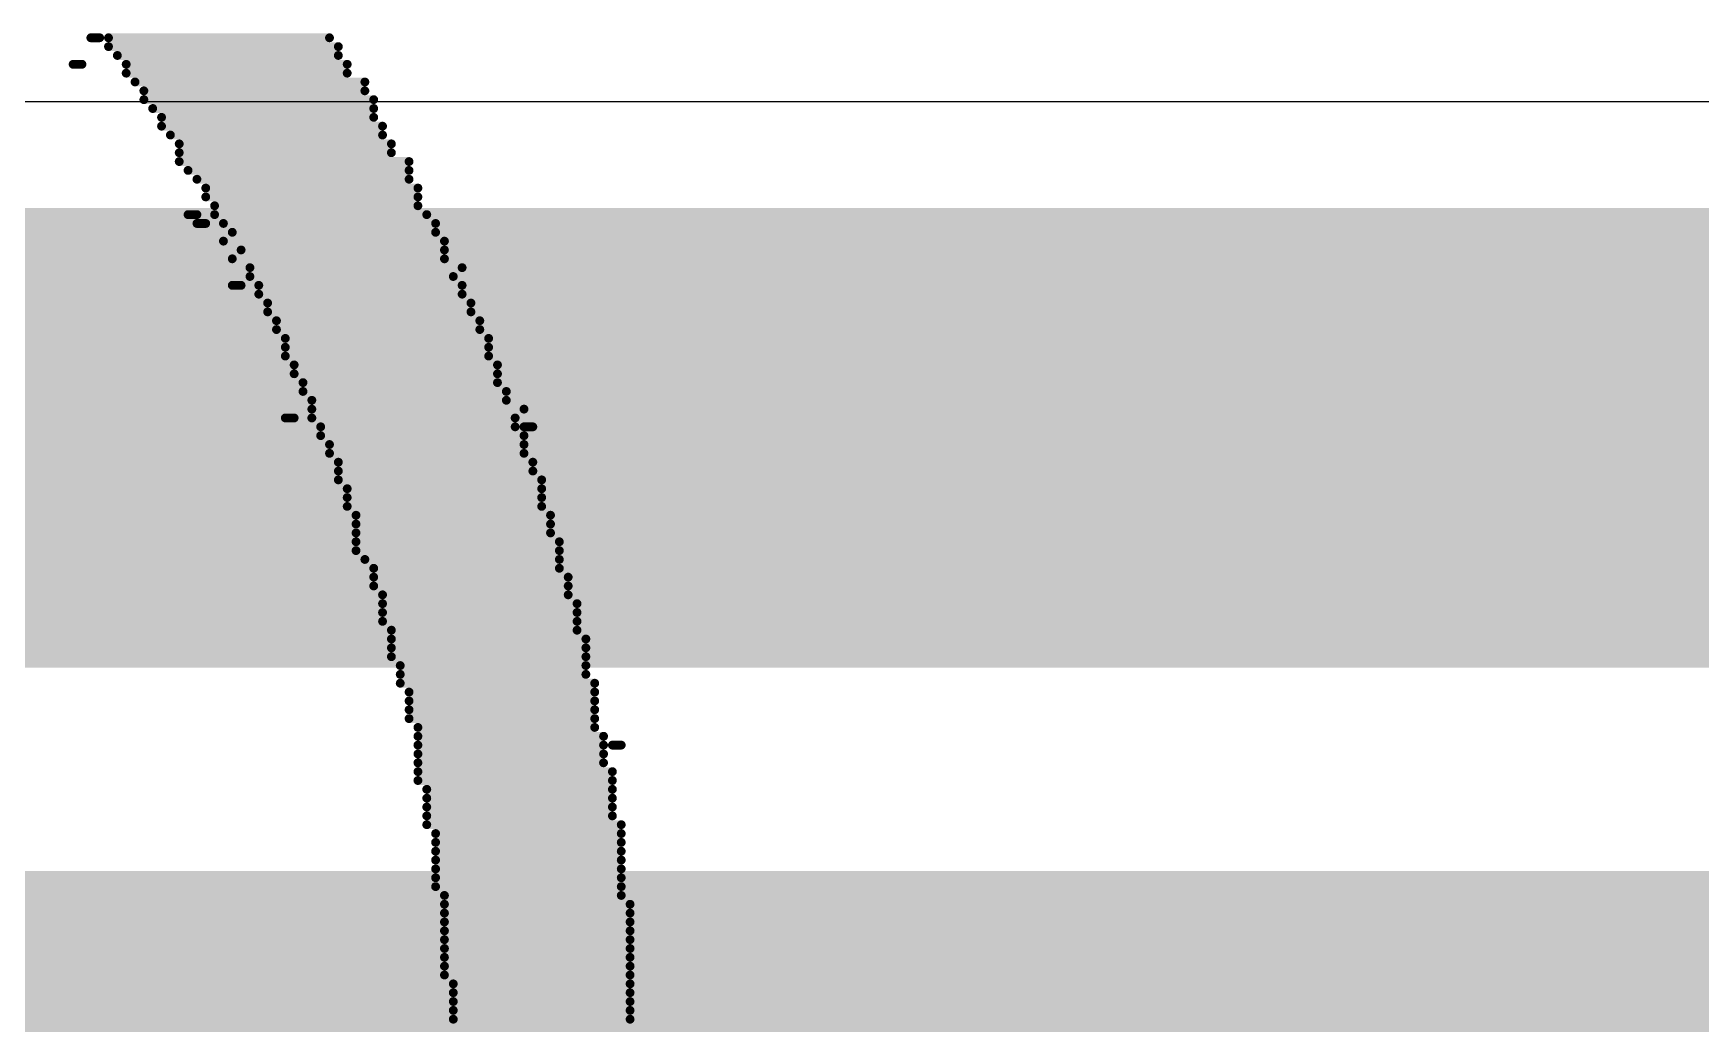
# Model space of a CAD drawing. Header units: inches. Extents: x 0 to 446, y -21 to 70.
# Drawn here: x 29.484 to 34.275, y 54.06 to 56.905 of the extents above; entities that cross this region are included whole.
import ezdxf

# ---------------------------------------------------------------- set-up
doc = ezdxf.new("R2010")
doc.units = ezdxf.units.IN
doc.layers.add('Bottom Overlay', color=54, linetype='Continuous')
doc.layers.add('Top Layer', color=1, linetype='Continuous')

msp = doc.modelspace()

# ---------------------------------------------------------------- hatches: boundary and pattern name
at = {"layer": 'Top Layer'}
for points in [[(15.3378, 55.0823), (81.581, 55.0823), (81.581, 56.4031), (15.3378, 56.4031)], [(29.1058, 54.4981), (29.1058, 53.3043), (69.5414, 53.3043), (69.5414, 54.4981)]]:
    msp.add_hatch(color=1, dxfattribs=at).paths.add_polyline_path(points)

# ---------------------------------------------------------------- linework, layer by layer
at = {"layer": 'Bottom Overlay'}
for points in [[(29.6494, 56.8921, 0.0254, 0.0254, 0), (29.6748, 56.8921, 0.0254, 0.0254, 0)], [(29.7002, 56.8921, 0.0254, 0.0254, 0), (30.3352, 56.8921, 0.0254, 0.0254, 0)], [(29.7002, 56.8667, 0.0254, 0.0254, 0), (30.3606, 56.8667, 0.0254, 0.0254, 0)], [(29.5986, 56.8159, 0.0254, 0.0254, 0), (29.624, 56.8159, 0.0254, 0.0254, 0)], [(29.7256, 56.8413, 0.0254, 0.0254, 0), (30.3606, 56.8413, 0.0254, 0.0254, 0)], [(29.751, 56.8159, 0.0254, 0.0254, 0), (30.386, 56.8159, 0.0254, 0.0254, 0)], [(29.751, 56.7905, 0.0254, 0.0254, 0), (30.386, 56.7905, 0.0254, 0.0254, 0)], [(29.7764, 56.7651, 0.0254, 0.0254, 0), (30.4368, 56.7651, 0.0254, 0.0254, 0)], [(29.8018, 56.7397, 0.0254, 0.0254, 0), (30.4368, 56.7397, 0.0254, 0.0254, 0)], [(29.8018, 56.7143, 0.0254, 0.0254, 0), (30.4622, 56.7143, 0.0254, 0.0254, 0)], [(29.8272, 56.6889, 0.0254, 0.0254, 0), (30.4622, 56.6889, 0.0254, 0.0254, 0)], [(29.8526, 56.6635, 0.0254, 0.0254, 0), (30.4622, 56.6635, 0.0254, 0.0254, 0)], [(29.8526, 56.6381, 0.0254, 0.0254, 0), (30.4876, 56.6381, 0.0254, 0.0254, 0)], [(29.878, 56.6127, 0.0254, 0.0254, 0), (30.4876, 56.6127, 0.0254, 0.0254, 0)], [(29.9034, 56.5873, 0.0254, 0.0254, 0), (30.513, 56.5873, 0.0254, 0.0254, 0)], [(29.9034, 56.5619, 0.0254, 0.0254, 0), (30.513, 56.5619, 0.0254, 0.0254, 0)], [(29.9034, 56.5365, 0.0254, 0.0254, 0), (30.5638, 56.5365, 0.0254, 0.0254, 0)], [(29.9288, 56.5111, 0.0254, 0.0254, 0), (30.5638, 56.5111, 0.0254, 0.0254, 0)], [(29.9542, 56.4857, 0.0254, 0.0254, 0), (30.5638, 56.4857, 0.0254, 0.0254, 0)], [(29.9796, 56.4603, 0.0254, 0.0254, 0), (30.5892, 56.4603, 0.0254, 0.0254, 0)], [(29.9796, 56.4349, 0.0254, 0.0254, 0), (30.5892, 56.4349, 0.0254, 0.0254, 0)], [(29.9288, 56.3841, 0.0254, 0.0254, 0), (29.9542, 56.3841, 0.0254, 0.0254, 0)], [(30.005, 56.4095, 0.0254, 0.0254, 0), (30.5892, 56.4095, 0.0254, 0.0254, 0)], [(30.005, 56.3841, 0.0254, 0.0254, 0), (30.6146, 56.3841, 0.0254, 0.0254, 0)], [(29.9542, 56.3587, 0.0254, 0.0254, 0), (29.9796, 56.3587, 0.0254, 0.0254, 0)], [(30.0304, 56.3587, 0.0254, 0.0254, 0), (30.64, 56.3587, 0.0254, 0.0254, 0)], [(30.0558, 56.3333, 0.0254, 0.0254, 0), (30.64, 56.3333, 0.0254, 0.0254, 0)], [(30.0304, 56.3079, 0.0254, 0.0254, 0), (30.6654, 56.3079, 0.0254, 0.0254, 0)], [(30.0812, 56.2825, 0.0254, 0.0254, 0), (30.6654, 56.2825, 0.0254, 0.0254, 0)], [(30.0558, 56.2571, 0.0254, 0.0254, 0), (30.6654, 56.2571, 0.0254, 0.0254, 0)], [(30.1066, 56.2317, 0.0254, 0.0254, 0), (30.7162, 56.2317, 0.0254, 0.0254, 0)], [(30.0558, 56.1809, 0.0254, 0.0254, 0), (30.0812, 56.1809, 0.0254, 0.0254, 0)], [(30.1066, 56.2063, 0.0254, 0.0254, 0), (30.6908, 56.2063, 0.0254, 0.0254, 0)], [(30.132, 56.1809, 0.0254, 0.0254, 0), (30.7162, 56.1809, 0.0254, 0.0254, 0)], [(30.132, 56.1555, 0.0254, 0.0254, 0), (30.7162, 56.1555, 0.0254, 0.0254, 0)], [(30.1574, 56.1301, 0.0254, 0.0254, 0), (30.7416, 56.1301, 0.0254, 0.0254, 0)], [(30.1574, 56.1047, 0.0254, 0.0254, 0), (30.7416, 56.1047, 0.0254, 0.0254, 0)], [(30.1828, 56.0793, 0.0254, 0.0254, 0), (30.767, 56.0793, 0.0254, 0.0254, 0)], [(30.1828, 56.0539, 0.0254, 0.0254, 0), (30.767, 56.0539, 0.0254, 0.0254, 0)], [(30.2082, 56.0285, 0.0254, 0.0254, 0), (30.7924, 56.0285, 0.0254, 0.0254, 0)], [(30.2082, 56.0031, 0.0254, 0.0254, 0), (30.7924, 56.0031, 0.0254, 0.0254, 0)], [(30.2082, 55.9777, 0.0254, 0.0254, 0), (30.7924, 55.9777, 0.0254, 0.0254, 0)], [(30.2336, 55.9523, 0.0254, 0.0254, 0), (30.8178, 55.9523, 0.0254, 0.0254, 0)], [(30.2336, 55.9269, 0.0254, 0.0254, 0), (30.8178, 55.9269, 0.0254, 0.0254, 0)], [(30.259, 55.9015, 0.0254, 0.0254, 0), (30.8178, 55.9015, 0.0254, 0.0254, 0)], [(30.259, 55.8761, 0.0254, 0.0254, 0), (30.8432, 55.8761, 0.0254, 0.0254, 0)], [(30.2844, 55.8507, 0.0254, 0.0254, 0), (30.8432, 55.8507, 0.0254, 0.0254, 0)], [(30.2082, 55.7999, 0.0254, 0.0254, 0), (30.2336, 55.7999, 0.0254, 0.0254, 0)], [(30.2844, 55.8253, 0.0254, 0.0254, 0), (30.894, 55.8253, 0.0254, 0.0254, 0)], [(30.2844, 55.7999, 0.0254, 0.0254, 0), (30.8686, 55.7999, 0.0254, 0.0254, 0)], [(30.3098, 55.7745, 0.0254, 0.0254, 0), (30.8686, 55.7745, 0.0254, 0.0254, 0)], [(30.3098, 55.7491, 0.0254, 0.0254, 0), (30.894, 55.7491, 0.0254, 0.0254, 0)], [(30.894, 55.7745, 0.0254, 0.0254, 0), (30.9194, 55.7745, 0.0254, 0.0254, 0)], [(30.3352, 55.7237, 0.0254, 0.0254, 0), (30.894, 55.7237, 0.0254, 0.0254, 0)], [(30.3352, 55.6983, 0.0254, 0.0254, 0), (30.894, 55.6983, 0.0254, 0.0254, 0)], [(30.3606, 55.6729, 0.0254, 0.0254, 0), (30.9194, 55.6729, 0.0254, 0.0254, 0)], [(30.3606, 55.6475, 0.0254, 0.0254, 0), (30.9194, 55.6475, 0.0254, 0.0254, 0)], [(30.3606, 55.6221, 0.0254, 0.0254, 0), (30.9448, 55.6221, 0.0254, 0.0254, 0)], [(30.386, 55.5967, 0.0254, 0.0254, 0), (30.9448, 55.5967, 0.0254, 0.0254, 0)], [(30.386, 55.5713, 0.0254, 0.0254, 0), (30.9448, 55.5713, 0.0254, 0.0254, 0)], [(30.386, 55.5459, 0.0254, 0.0254, 0), (30.9448, 55.5459, 0.0254, 0.0254, 0)], [(30.4114, 55.5205, 0.0254, 0.0254, 0), (30.9702, 55.5205, 0.0254, 0.0254, 0)], [(30.4114, 55.4951, 0.0254, 0.0254, 0), (30.9702, 55.4951, 0.0254, 0.0254, 0)], [(30.4114, 55.4697, 0.0254, 0.0254, 0), (30.9702, 55.4697, 0.0254, 0.0254, 0)], [(30.4114, 55.4443, 0.0254, 0.0254, 0), (30.9956, 55.4443, 0.0254, 0.0254, 0)], [(30.4114, 55.4189, 0.0254, 0.0254, 0), (30.9956, 55.4189, 0.0254, 0.0254, 0)], [(30.4368, 55.3935, 0.0254, 0.0254, 0), (30.9956, 55.3935, 0.0254, 0.0254, 0)], [(30.4622, 55.3681, 0.0254, 0.0254, 0), (30.9956, 55.3681, 0.0254, 0.0254, 0)], [(30.4622, 55.3427, 0.0254, 0.0254, 0), (31.021, 55.3427, 0.0254, 0.0254, 0)], [(30.4622, 55.3173, 0.0254, 0.0254, 0), (31.021, 55.3173, 0.0254, 0.0254, 0)], [(30.4876, 55.2919, 0.0254, 0.0254, 0), (31.021, 55.2919, 0.0254, 0.0254, 0)], [(30.4876, 55.2665, 0.0254, 0.0254, 0), (31.0464, 55.2665, 0.0254, 0.0254, 0)], [(30.4876, 55.2411, 0.0254, 0.0254, 0), (31.0464, 55.2411, 0.0254, 0.0254, 0)], [(30.4876, 55.2157, 0.0254, 0.0254, 0), (31.0464, 55.2157, 0.0254, 0.0254, 0)], [(30.513, 55.1903, 0.0254, 0.0254, 0), (31.0464, 55.1903, 0.0254, 0.0254, 0)], [(30.513, 55.1649, 0.0254, 0.0254, 0), (31.0718, 55.1649, 0.0254, 0.0254, 0)], [(30.513, 55.1395, 0.0254, 0.0254, 0), (31.0718, 55.1395, 0.0254, 0.0254, 0)], [(30.513, 55.1141, 0.0254, 0.0254, 0), (31.0718, 55.1141, 0.0254, 0.0254, 0)], [(30.5384, 55.0887, 0.0254, 0.0254, 0), (31.0718, 55.0887, 0.0254, 0.0254, 0)], [(30.5384, 55.0633, 0.0254, 0.0254, 0), (31.0718, 55.0633, 0.0254, 0.0254, 0)], [(30.5384, 55.0379, 0.0254, 0.0254, 0), (31.0972, 55.0379, 0.0254, 0.0254, 0)], [(30.5638, 55.0125, 0.0254, 0.0254, 0), (31.0972, 55.0125, 0.0254, 0.0254, 0)], [(30.5638, 54.9871, 0.0254, 0.0254, 0), (31.0972, 54.9871, 0.0254, 0.0254, 0)], [(30.5638, 54.9617, 0.0254, 0.0254, 0), (31.0972, 54.9617, 0.0254, 0.0254, 0)], [(30.5638, 54.9363, 0.0254, 0.0254, 0), (31.0972, 54.9363, 0.0254, 0.0254, 0)], [(30.5892, 54.9109, 0.0254, 0.0254, 0), (31.0972, 54.9109, 0.0254, 0.0254, 0)], [(30.5892, 54.8855, 0.0254, 0.0254, 0), (31.1226, 54.8855, 0.0254, 0.0254, 0)], [(30.5892, 54.8601, 0.0254, 0.0254, 0), (31.1226, 54.8601, 0.0254, 0.0254, 0)], [(31.148, 54.8601, 0.0254, 0.0254, 0), (31.1734, 54.8601, 0.0254, 0.0254, 0)], [(30.5892, 54.8347, 0.0254, 0.0254, 0), (31.1226, 54.8347, 0.0254, 0.0254, 0)], [(30.5892, 54.8093, 0.0254, 0.0254, 0), (31.1226, 54.8093, 0.0254, 0.0254, 0)], [(30.5892, 54.7839, 0.0254, 0.0254, 0), (31.148, 54.7839, 0.0254, 0.0254, 0)], [(30.5892, 54.7585, 0.0254, 0.0254, 0), (31.148, 54.7585, 0.0254, 0.0254, 0)], [(30.6146, 54.7331, 0.0254, 0.0254, 0), (31.148, 54.7331, 0.0254, 0.0254, 0)], [(30.6146, 54.7077, 0.0254, 0.0254, 0), (31.148, 54.7077, 0.0254, 0.0254, 0)], [(30.6146, 54.6823, 0.0254, 0.0254, 0), (31.148, 54.6823, 0.0254, 0.0254, 0)], [(30.6146, 54.6569, 0.0254, 0.0254, 0), (31.148, 54.6569, 0.0254, 0.0254, 0)], [(30.6146, 54.6315, 0.0254, 0.0254, 0), (31.1734, 54.6315, 0.0254, 0.0254, 0)], [(30.64, 54.6061, 0.0254, 0.0254, 0), (31.1734, 54.6061, 0.0254, 0.0254, 0)], [(30.64, 54.5807, 0.0254, 0.0254, 0), (31.1734, 54.5807, 0.0254, 0.0254, 0)], [(30.64, 54.5553, 0.0254, 0.0254, 0), (31.1734, 54.5553, 0.0254, 0.0254, 0)], [(30.64, 54.5299, 0.0254, 0.0254, 0), (31.1734, 54.5299, 0.0254, 0.0254, 0)], [(30.64, 54.5045, 0.0254, 0.0254, 0), (31.1734, 54.5045, 0.0254, 0.0254, 0)], [(30.64, 54.4791, 0.0254, 0.0254, 0), (31.1734, 54.4791, 0.0254, 0.0254, 0)], [(30.64, 54.4537, 0.0254, 0.0254, 0), (31.1734, 54.4537, 0.0254, 0.0254, 0)], [(30.6654, 54.4283, 0.0254, 0.0254, 0), (31.1734, 54.4283, 0.0254, 0.0254, 0)], [(30.6654, 54.4029, 0.0254, 0.0254, 0), (31.1988, 54.4029, 0.0254, 0.0254, 0)], [(30.6654, 54.3775, 0.0254, 0.0254, 0), (31.1988, 54.3775, 0.0254, 0.0254, 0)], [(30.6654, 54.3521, 0.0254, 0.0254, 0), (31.1988, 54.3521, 0.0254, 0.0254, 0)], [(30.6654, 54.3267, 0.0254, 0.0254, 0), (31.1988, 54.3267, 0.0254, 0.0254, 0)], [(30.6654, 54.3013, 0.0254, 0.0254, 0), (31.1988, 54.3013, 0.0254, 0.0254, 0)], [(30.6654, 54.2759, 0.0254, 0.0254, 0), (31.1988, 54.2759, 0.0254, 0.0254, 0)], [(30.6654, 54.2505, 0.0254, 0.0254, 0), (31.1988, 54.2505, 0.0254, 0.0254, 0)], [(30.6654, 54.2251, 0.0254, 0.0254, 0), (31.1988, 54.2251, 0.0254, 0.0254, 0)], [(30.6654, 54.1997, 0.0254, 0.0254, 0), (31.1988, 54.1997, 0.0254, 0.0254, 0)], [(30.6908, 54.1743, 0.0254, 0.0254, 0), (31.1988, 54.1743, 0.0254, 0.0254, 0)], [(30.6908, 54.1489, 0.0254, 0.0254, 0), (31.1988, 54.1489, 0.0254, 0.0254, 0)], [(30.6908, 54.1235, 0.0254, 0.0254, 0), (31.1988, 54.1235, 0.0254, 0.0254, 0)], [(30.6908, 54.0981, 0.0254, 0.0254, 0), (31.1988, 54.0981, 0.0254, 0.0254, 0)], [(30.6908, 54.0727, 0.0254, 0.0254, 0), (31.1988, 54.0727, 0.0254, 0.0254, 0)]]:
    msp.add_lwpolyline(points, format="xyseb", dxfattribs=at)
for points in [[(29.6431, 56.8921, 0.0127, 0.0127, 1), (29.6558, 56.8921, 0.0127, 0.0127, 1)], [(29.6685, 56.8921, 0.0127, 0.0127, 1), (29.6812, 56.8921, 0.0127, 0.0127, 1)], [(29.6939, 56.8921, 0.0127, 0.0127, 1), (29.7066, 56.8921, 0.0127, 0.0127, 1)], [(29.6939, 56.8667, 0.0127, 0.0127, 1), (29.7066, 56.8667, 0.0127, 0.0127, 1)], [(30.3289, 56.8921, 0.0127, 0.0127, 1), (30.3416, 56.8921, 0.0127, 0.0127, 1)], [(30.3543, 56.8667, 0.0127, 0.0127, 1), (30.367, 56.8667, 0.0127, 0.0127, 1)], [(29.5923, 56.8159, 0.0127, 0.0127, 1), (29.605, 56.8159, 0.0127, 0.0127, 1)], [(29.6177, 56.8159, 0.0127, 0.0127, 1), (29.6304, 56.8159, 0.0127, 0.0127, 1)], [(29.7193, 56.8413, 0.0127, 0.0127, 1), (29.732, 56.8413, 0.0127, 0.0127, 1)], [(29.7447, 56.8159, 0.0127, 0.0127, 1), (29.7574, 56.8159, 0.0127, 0.0127, 1)], [(30.3543, 56.8413, 0.0127, 0.0127, 1), (30.367, 56.8413, 0.0127, 0.0127, 1)], [(30.3797, 56.8159, 0.0127, 0.0127, 1), (30.3924, 56.8159, 0.0127, 0.0127, 1)], [(29.7447, 56.7905, 0.0127, 0.0127, 1), (29.7574, 56.7905, 0.0127, 0.0127, 1)], [(29.7701, 56.7651, 0.0127, 0.0127, 1), (29.7828, 56.7651, 0.0127, 0.0127, 1)], [(30.3797, 56.7905, 0.0127, 0.0127, 1), (30.3924, 56.7905, 0.0127, 0.0127, 1)], [(30.4305, 56.7651, 0.0127, 0.0127, 1), (30.4432, 56.7651, 0.0127, 0.0127, 1)], [(29.7955, 56.7397, 0.0127, 0.0127, 1), (29.8082, 56.7397, 0.0127, 0.0127, 1)], [(29.7955, 56.7143, 0.0127, 0.0127, 1), (29.8082, 56.7143, 0.0127, 0.0127, 1)], [(30.4305, 56.7397, 0.0127, 0.0127, 1), (30.4432, 56.7397, 0.0127, 0.0127, 1)], [(30.4559, 56.7143, 0.0127, 0.0127, 1), (30.4686, 56.7143, 0.0127, 0.0127, 1)], [(29.8209, 56.6889, 0.0127, 0.0127, 1), (29.8336, 56.6889, 0.0127, 0.0127, 1)], [(29.8463, 56.6635, 0.0127, 0.0127, 1), (29.859, 56.6635, 0.0127, 0.0127, 1)], [(30.4559, 56.6889, 0.0127, 0.0127, 1), (30.4686, 56.6889, 0.0127, 0.0127, 1)], [(30.4559, 56.6635, 0.0127, 0.0127, 1), (30.4686, 56.6635, 0.0127, 0.0127, 1)], [(29.8463, 56.6381, 0.0127, 0.0127, 1), (29.859, 56.6381, 0.0127, 0.0127, 1)], [(29.8717, 56.6127, 0.0127, 0.0127, 1), (29.8844, 56.6127, 0.0127, 0.0127, 1)], [(30.4813, 56.6381, 0.0127, 0.0127, 1), (30.494, 56.6381, 0.0127, 0.0127, 1)], [(30.4813, 56.6127, 0.0127, 0.0127, 1), (30.494, 56.6127, 0.0127, 0.0127, 1)], [(29.8971, 56.5873, 0.0127, 0.0127, 1), (29.9098, 56.5873, 0.0127, 0.0127, 1)], [(30.5067, 56.5873, 0.0127, 0.0127, 1), (30.5194, 56.5873, 0.0127, 0.0127, 1)], [(29.8971, 56.5619, 0.0127, 0.0127, 1), (29.9098, 56.5619, 0.0127, 0.0127, 1)], [(29.8971, 56.5365, 0.0127, 0.0127, 1), (29.9098, 56.5365, 0.0127, 0.0127, 1)], [(30.5067, 56.5619, 0.0127, 0.0127, 1), (30.5194, 56.5619, 0.0127, 0.0127, 1)], [(30.5575, 56.5365, 0.0127, 0.0127, 1), (30.5702, 56.5365, 0.0127, 0.0127, 1)], [(29.9225, 56.5111, 0.0127, 0.0127, 1), (29.9352, 56.5111, 0.0127, 0.0127, 1)], [(29.9479, 56.4857, 0.0127, 0.0127, 1), (29.9606, 56.4857, 0.0127, 0.0127, 1)], [(30.5575, 56.5111, 0.0127, 0.0127, 1), (30.5702, 56.5111, 0.0127, 0.0127, 1)], [(30.5575, 56.4857, 0.0127, 0.0127, 1), (30.5702, 56.4857, 0.0127, 0.0127, 1)], [(29.9733, 56.4603, 0.0127, 0.0127, 1), (29.986, 56.4603, 0.0127, 0.0127, 1)], [(29.9733, 56.4349, 0.0127, 0.0127, 1), (29.986, 56.4349, 0.0127, 0.0127, 1)], [(30.5829, 56.4603, 0.0127, 0.0127, 1), (30.5956, 56.4603, 0.0127, 0.0127, 1)], [(30.5829, 56.4349, 0.0127, 0.0127, 1), (30.5956, 56.4349, 0.0127, 0.0127, 1)], [(29.9225, 56.3841, 0.0127, 0.0127, 1), (29.9352, 56.3841, 0.0127, 0.0127, 1)], [(29.9479, 56.3841, 0.0127, 0.0127, 1), (29.9606, 56.3841, 0.0127, 0.0127, 1)], [(29.9987, 56.4095, 0.0127, 0.0127, 1), (30.0114, 56.4095, 0.0127, 0.0127, 1)], [(29.9987, 56.3841, 0.0127, 0.0127, 1), (30.0114, 56.3841, 0.0127, 0.0127, 1)], [(30.5829, 56.4095, 0.0127, 0.0127, 1), (30.5956, 56.4095, 0.0127, 0.0127, 1)], [(30.6083, 56.3841, 0.0127, 0.0127, 1), (30.621, 56.3841, 0.0127, 0.0127, 1)], [(29.9479, 56.3587, 0.0127, 0.0127, 1), (29.9606, 56.3587, 0.0127, 0.0127, 1)], [(29.9733, 56.3587, 0.0127, 0.0127, 1), (29.986, 56.3587, 0.0127, 0.0127, 1)], [(30.0241, 56.3587, 0.0127, 0.0127, 1), (30.0368, 56.3587, 0.0127, 0.0127, 1)], [(30.0495, 56.3333, 0.0127, 0.0127, 1), (30.0622, 56.3333, 0.0127, 0.0127, 1)], [(30.6337, 56.3587, 0.0127, 0.0127, 1), (30.6464, 56.3587, 0.0127, 0.0127, 1)], [(30.6337, 56.3333, 0.0127, 0.0127, 1), (30.6464, 56.3333, 0.0127, 0.0127, 1)], [(30.0241, 56.3079, 0.0127, 0.0127, 1), (30.0368, 56.3079, 0.0127, 0.0127, 1)], [(30.0749, 56.2825, 0.0127, 0.0127, 1), (30.0876, 56.2825, 0.0127, 0.0127, 1)], [(30.6591, 56.3079, 0.0127, 0.0127, 1), (30.6718, 56.3079, 0.0127, 0.0127, 1)], [(30.6591, 56.2825, 0.0127, 0.0127, 1), (30.6718, 56.2825, 0.0127, 0.0127, 1)], [(30.0495, 56.2571, 0.0127, 0.0127, 1), (30.0622, 56.2571, 0.0127, 0.0127, 1)], [(30.1003, 56.2317, 0.0127, 0.0127, 1), (30.113, 56.2317, 0.0127, 0.0127, 1)], [(30.6591, 56.2571, 0.0127, 0.0127, 1), (30.6718, 56.2571, 0.0127, 0.0127, 1)], [(30.7099, 56.2317, 0.0127, 0.0127, 1), (30.7226, 56.2317, 0.0127, 0.0127, 1)], [(30.0495, 56.1809, 0.0127, 0.0127, 1), (30.0622, 56.1809, 0.0127, 0.0127, 1)], [(30.0749, 56.1809, 0.0127, 0.0127, 1), (30.0876, 56.1809, 0.0127, 0.0127, 1)], [(30.1003, 56.2063, 0.0127, 0.0127, 1), (30.113, 56.2063, 0.0127, 0.0127, 1)], [(30.1257, 56.1809, 0.0127, 0.0127, 1), (30.1384, 56.1809, 0.0127, 0.0127, 1)], [(30.6845, 56.2063, 0.0127, 0.0127, 1), (30.6972, 56.2063, 0.0127, 0.0127, 1)], [(30.7099, 56.1809, 0.0127, 0.0127, 1), (30.7226, 56.1809, 0.0127, 0.0127, 1)], [(30.1257, 56.1555, 0.0127, 0.0127, 1), (30.1384, 56.1555, 0.0127, 0.0127, 1)], [(30.7099, 56.1555, 0.0127, 0.0127, 1), (30.7226, 56.1555, 0.0127, 0.0127, 1)], [(30.1511, 56.1301, 0.0127, 0.0127, 1), (30.1638, 56.1301, 0.0127, 0.0127, 1)], [(30.1511, 56.1047, 0.0127, 0.0127, 1), (30.1638, 56.1047, 0.0127, 0.0127, 1)], [(30.7353, 56.1301, 0.0127, 0.0127, 1), (30.748, 56.1301, 0.0127, 0.0127, 1)], [(30.7353, 56.1047, 0.0127, 0.0127, 1), (30.748, 56.1047, 0.0127, 0.0127, 1)], [(30.1765, 56.0793, 0.0127, 0.0127, 1), (30.1892, 56.0793, 0.0127, 0.0127, 1)], [(30.1765, 56.0539, 0.0127, 0.0127, 1), (30.1892, 56.0539, 0.0127, 0.0127, 1)], [(30.7607, 56.0793, 0.0127, 0.0127, 1), (30.7734, 56.0793, 0.0127, 0.0127, 1)], [(30.7607, 56.0539, 0.0127, 0.0127, 1), (30.7734, 56.0539, 0.0127, 0.0127, 1)], [(30.2019, 56.0285, 0.0127, 0.0127, 1), (30.2146, 56.0285, 0.0127, 0.0127, 1)], [(30.2019, 56.0031, 0.0127, 0.0127, 1), (30.2146, 56.0031, 0.0127, 0.0127, 1)], [(30.7861, 56.0285, 0.0127, 0.0127, 1), (30.7988, 56.0285, 0.0127, 0.0127, 1)], [(30.7861, 56.0031, 0.0127, 0.0127, 1), (30.7988, 56.0031, 0.0127, 0.0127, 1)], [(30.2019, 55.9777, 0.0127, 0.0127, 1), (30.2146, 55.9777, 0.0127, 0.0127, 1)], [(30.2273, 55.9523, 0.0127, 0.0127, 1), (30.24, 55.9523, 0.0127, 0.0127, 1)], [(30.7861, 55.9777, 0.0127, 0.0127, 1), (30.7988, 55.9777, 0.0127, 0.0127, 1)], [(30.8115, 55.9523, 0.0127, 0.0127, 1), (30.8242, 55.9523, 0.0127, 0.0127, 1)], [(30.2273, 55.9269, 0.0127, 0.0127, 1), (30.24, 55.9269, 0.0127, 0.0127, 1)], [(30.2527, 55.9015, 0.0127, 0.0127, 1), (30.2654, 55.9015, 0.0127, 0.0127, 1)], [(30.8115, 55.9269, 0.0127, 0.0127, 1), (30.8242, 55.9269, 0.0127, 0.0127, 1)], [(30.8115, 55.9015, 0.0127, 0.0127, 1), (30.8242, 55.9015, 0.0127, 0.0127, 1)], [(30.2527, 55.8761, 0.0127, 0.0127, 1), (30.2654, 55.8761, 0.0127, 0.0127, 1)], [(30.2781, 55.8507, 0.0127, 0.0127, 1), (30.2908, 55.8507, 0.0127, 0.0127, 1)], [(30.8369, 55.8761, 0.0127, 0.0127, 1), (30.8496, 55.8761, 0.0127, 0.0127, 1)], [(30.8369, 55.8507, 0.0127, 0.0127, 1), (30.8496, 55.8507, 0.0127, 0.0127, 1)], [(30.2019, 55.7999, 0.0127, 0.0127, 1), (30.2146, 55.7999, 0.0127, 0.0127, 1)], [(30.2273, 55.7999, 0.0127, 0.0127, 1), (30.24, 55.7999, 0.0127, 0.0127, 1)], [(30.2781, 55.8253, 0.0127, 0.0127, 1), (30.2908, 55.8253, 0.0127, 0.0127, 1)], [(30.2781, 55.7999, 0.0127, 0.0127, 1), (30.2908, 55.7999, 0.0127, 0.0127, 1)], [(30.8623, 55.7999, 0.0127, 0.0127, 1), (30.875, 55.7999, 0.0127, 0.0127, 1)], [(30.8877, 55.8253, 0.0127, 0.0127, 1), (30.9004, 55.8253, 0.0127, 0.0127, 1)], [(30.3035, 55.7745, 0.0127, 0.0127, 1), (30.3162, 55.7745, 0.0127, 0.0127, 1)], [(30.3035, 55.7491, 0.0127, 0.0127, 1), (30.3162, 55.7491, 0.0127, 0.0127, 1)], [(30.8623, 55.7745, 0.0127, 0.0127, 1), (30.875, 55.7745, 0.0127, 0.0127, 1)], [(30.8877, 55.7745, 0.0127, 0.0127, 1), (30.9004, 55.7745, 0.0127, 0.0127, 1)], [(30.8877, 55.7491, 0.0127, 0.0127, 1), (30.9004, 55.7491, 0.0127, 0.0127, 1)], [(30.9131, 55.7745, 0.0127, 0.0127, 1), (30.9258, 55.7745, 0.0127, 0.0127, 1)], [(30.3289, 55.7237, 0.0127, 0.0127, 1), (30.3416, 55.7237, 0.0127, 0.0127, 1)], [(30.8877, 55.7237, 0.0127, 0.0127, 1), (30.9004, 55.7237, 0.0127, 0.0127, 1)], [(30.3289, 55.6983, 0.0127, 0.0127, 1), (30.3416, 55.6983, 0.0127, 0.0127, 1)], [(30.3543, 55.6729, 0.0127, 0.0127, 1), (30.367, 55.6729, 0.0127, 0.0127, 1)], [(30.8877, 55.6983, 0.0127, 0.0127, 1), (30.9004, 55.6983, 0.0127, 0.0127, 1)], [(30.9131, 55.6729, 0.0127, 0.0127, 1), (30.9258, 55.6729, 0.0127, 0.0127, 1)], [(30.3543, 55.6475, 0.0127, 0.0127, 1), (30.367, 55.6475, 0.0127, 0.0127, 1)], [(30.3543, 55.6221, 0.0127, 0.0127, 1), (30.367, 55.6221, 0.0127, 0.0127, 1)], [(30.9131, 55.6475, 0.0127, 0.0127, 1), (30.9258, 55.6475, 0.0127, 0.0127, 1)], [(30.9385, 55.6221, 0.0127, 0.0127, 1), (30.9512, 55.6221, 0.0127, 0.0127, 1)], [(30.3797, 55.5967, 0.0127, 0.0127, 1), (30.3924, 55.5967, 0.0127, 0.0127, 1)], [(30.3797, 55.5713, 0.0127, 0.0127, 1), (30.3924, 55.5713, 0.0127, 0.0127, 1)], [(30.9385, 55.5967, 0.0127, 0.0127, 1), (30.9512, 55.5967, 0.0127, 0.0127, 1)], [(30.9385, 55.5713, 0.0127, 0.0127, 1), (30.9512, 55.5713, 0.0127, 0.0127, 1)], [(30.3797, 55.5459, 0.0127, 0.0127, 1), (30.3924, 55.5459, 0.0127, 0.0127, 1)], [(30.4051, 55.5205, 0.0127, 0.0127, 1), (30.4178, 55.5205, 0.0127, 0.0127, 1)], [(30.9385, 55.5459, 0.0127, 0.0127, 1), (30.9512, 55.5459, 0.0127, 0.0127, 1)], [(30.9639, 55.5205, 0.0127, 0.0127, 1), (30.9766, 55.5205, 0.0127, 0.0127, 1)], [(30.4051, 55.4951, 0.0127, 0.0127, 1), (30.4178, 55.4951, 0.0127, 0.0127, 1)], [(30.4051, 55.4697, 0.0127, 0.0127, 1), (30.4178, 55.4697, 0.0127, 0.0127, 1)], [(30.9639, 55.4951, 0.0127, 0.0127, 1), (30.9766, 55.4951, 0.0127, 0.0127, 1)], [(30.9639, 55.4697, 0.0127, 0.0127, 1), (30.9766, 55.4697, 0.0127, 0.0127, 1)], [(30.4051, 55.4443, 0.0127, 0.0127, 1), (30.4178, 55.4443, 0.0127, 0.0127, 1)], [(30.4051, 55.4189, 0.0127, 0.0127, 1), (30.4178, 55.4189, 0.0127, 0.0127, 1)], [(30.9893, 55.4443, 0.0127, 0.0127, 1), (31.002, 55.4443, 0.0127, 0.0127, 1)], [(30.9893, 55.4189, 0.0127, 0.0127, 1), (31.002, 55.4189, 0.0127, 0.0127, 1)], [(30.4305, 55.3935, 0.0127, 0.0127, 1), (30.4432, 55.3935, 0.0127, 0.0127, 1)], [(30.4559, 55.3681, 0.0127, 0.0127, 1), (30.4686, 55.3681, 0.0127, 0.0127, 1)], [(30.9893, 55.3935, 0.0127, 0.0127, 1), (31.002, 55.3935, 0.0127, 0.0127, 1)], [(30.9893, 55.3681, 0.0127, 0.0127, 1), (31.002, 55.3681, 0.0127, 0.0127, 1)], [(30.4559, 55.3427, 0.0127, 0.0127, 1), (30.4686, 55.3427, 0.0127, 0.0127, 1)], [(30.4559, 55.3173, 0.0127, 0.0127, 1), (30.4686, 55.3173, 0.0127, 0.0127, 1)], [(31.0147, 55.3427, 0.0127, 0.0127, 1), (31.0274, 55.3427, 0.0127, 0.0127, 1)], [(31.0147, 55.3173, 0.0127, 0.0127, 1), (31.0274, 55.3173, 0.0127, 0.0127, 1)], [(30.4813, 55.2919, 0.0127, 0.0127, 1), (30.494, 55.2919, 0.0127, 0.0127, 1)], [(31.0147, 55.2919, 0.0127, 0.0127, 1), (31.0274, 55.2919, 0.0127, 0.0127, 1)], [(30.4813, 55.2665, 0.0127, 0.0127, 1), (30.494, 55.2665, 0.0127, 0.0127, 1)], [(30.4813, 55.2411, 0.0127, 0.0127, 1), (30.494, 55.2411, 0.0127, 0.0127, 1)], [(31.0401, 55.2665, 0.0127, 0.0127, 1), (31.0528, 55.2665, 0.0127, 0.0127, 1)], [(31.0401, 55.2411, 0.0127, 0.0127, 1), (31.0528, 55.2411, 0.0127, 0.0127, 1)], [(30.4813, 55.2157, 0.0127, 0.0127, 1), (30.494, 55.2157, 0.0127, 0.0127, 1)], [(30.5067, 55.1903, 0.0127, 0.0127, 1), (30.5194, 55.1903, 0.0127, 0.0127, 1)], [(31.0401, 55.2157, 0.0127, 0.0127, 1), (31.0528, 55.2157, 0.0127, 0.0127, 1)], [(31.0401, 55.1903, 0.0127, 0.0127, 1), (31.0528, 55.1903, 0.0127, 0.0127, 1)], [(30.5067, 55.1649, 0.0127, 0.0127, 1), (30.5194, 55.1649, 0.0127, 0.0127, 1)], [(30.5067, 55.1395, 0.0127, 0.0127, 1), (30.5194, 55.1395, 0.0127, 0.0127, 1)], [(31.0655, 55.1649, 0.0127, 0.0127, 1), (31.0782, 55.1649, 0.0127, 0.0127, 1)], [(31.0655, 55.1395, 0.0127, 0.0127, 1), (31.0782, 55.1395, 0.0127, 0.0127, 1)], [(30.5067, 55.1141, 0.0127, 0.0127, 1), (30.5194, 55.1141, 0.0127, 0.0127, 1)], [(30.5321, 55.0887, 0.0127, 0.0127, 1), (30.5448, 55.0887, 0.0127, 0.0127, 1)], [(31.0655, 55.1141, 0.0127, 0.0127, 1), (31.0782, 55.1141, 0.0127, 0.0127, 1)], [(31.0655, 55.0887, 0.0127, 0.0127, 1), (31.0782, 55.0887, 0.0127, 0.0127, 1)], [(30.5321, 55.0633, 0.0127, 0.0127, 1), (30.5448, 55.0633, 0.0127, 0.0127, 1)], [(30.5321, 55.0379, 0.0127, 0.0127, 1), (30.5448, 55.0379, 0.0127, 0.0127, 1)], [(31.0655, 55.0633, 0.0127, 0.0127, 1), (31.0782, 55.0633, 0.0127, 0.0127, 1)], [(31.0909, 55.0379, 0.0127, 0.0127, 1), (31.1036, 55.0379, 0.0127, 0.0127, 1)], [(30.5575, 55.0125, 0.0127, 0.0127, 1), (30.5702, 55.0125, 0.0127, 0.0127, 1)], [(30.5575, 54.9871, 0.0127, 0.0127, 1), (30.5702, 54.9871, 0.0127, 0.0127, 1)], [(31.0909, 55.0125, 0.0127, 0.0127, 1), (31.1036, 55.0125, 0.0127, 0.0127, 1)], [(31.0909, 54.9871, 0.0127, 0.0127, 1), (31.1036, 54.9871, 0.0127, 0.0127, 1)], [(30.5575, 54.9617, 0.0127, 0.0127, 1), (30.5702, 54.9617, 0.0127, 0.0127, 1)], [(30.5575, 54.9363, 0.0127, 0.0127, 1), (30.5702, 54.9363, 0.0127, 0.0127, 1)], [(31.0909, 54.9617, 0.0127, 0.0127, 1), (31.1036, 54.9617, 0.0127, 0.0127, 1)], [(31.0909, 54.9363, 0.0127, 0.0127, 1), (31.1036, 54.9363, 0.0127, 0.0127, 1)], [(30.5829, 54.9109, 0.0127, 0.0127, 1), (30.5956, 54.9109, 0.0127, 0.0127, 1)], [(31.0909, 54.9109, 0.0127, 0.0127, 1), (31.1036, 54.9109, 0.0127, 0.0127, 1)], [(30.5829, 54.8855, 0.0127, 0.0127, 1), (30.5956, 54.8855, 0.0127, 0.0127, 1)], [(30.5829, 54.8601, 0.0127, 0.0127, 1), (30.5956, 54.8601, 0.0127, 0.0127, 1)], [(31.1163, 54.8855, 0.0127, 0.0127, 1), (31.129, 54.8855, 0.0127, 0.0127, 1)], [(31.1163, 54.8601, 0.0127, 0.0127, 1), (31.129, 54.8601, 0.0127, 0.0127, 1)], [(31.1417, 54.8601, 0.0127, 0.0127, 1), (31.1544, 54.8601, 0.0127, 0.0127, 1)], [(31.1671, 54.8601, 0.0127, 0.0127, 1), (31.1798, 54.8601, 0.0127, 0.0127, 1)], [(30.5829, 54.8347, 0.0127, 0.0127, 1), (30.5956, 54.8347, 0.0127, 0.0127, 1)], [(30.5829, 54.8093, 0.0127, 0.0127, 1), (30.5956, 54.8093, 0.0127, 0.0127, 1)], [(31.1163, 54.8347, 0.0127, 0.0127, 1), (31.129, 54.8347, 0.0127, 0.0127, 1)], [(31.1163, 54.8093, 0.0127, 0.0127, 1), (31.129, 54.8093, 0.0127, 0.0127, 1)], [(30.5829, 54.7839, 0.0127, 0.0127, 1), (30.5956, 54.7839, 0.0127, 0.0127, 1)], [(30.5829, 54.7585, 0.0127, 0.0127, 1), (30.5956, 54.7585, 0.0127, 0.0127, 1)], [(31.1417, 54.7839, 0.0127, 0.0127, 1), (31.1544, 54.7839, 0.0127, 0.0127, 1)], [(31.1417, 54.7585, 0.0127, 0.0127, 1), (31.1544, 54.7585, 0.0127, 0.0127, 1)], [(30.6083, 54.7331, 0.0127, 0.0127, 1), (30.621, 54.7331, 0.0127, 0.0127, 1)], [(30.6083, 54.7077, 0.0127, 0.0127, 1), (30.621, 54.7077, 0.0127, 0.0127, 1)], [(31.1417, 54.7331, 0.0127, 0.0127, 1), (31.1544, 54.7331, 0.0127, 0.0127, 1)], [(31.1417, 54.7077, 0.0127, 0.0127, 1), (31.1544, 54.7077, 0.0127, 0.0127, 1)], [(30.6083, 54.6823, 0.0127, 0.0127, 1), (30.621, 54.6823, 0.0127, 0.0127, 1)], [(30.6083, 54.6569, 0.0127, 0.0127, 1), (30.621, 54.6569, 0.0127, 0.0127, 1)], [(31.1417, 54.6823, 0.0127, 0.0127, 1), (31.1544, 54.6823, 0.0127, 0.0127, 1)], [(31.1417, 54.6569, 0.0127, 0.0127, 1), (31.1544, 54.6569, 0.0127, 0.0127, 1)], [(30.6083, 54.6315, 0.0127, 0.0127, 1), (30.621, 54.6315, 0.0127, 0.0127, 1)], [(30.6337, 54.6061, 0.0127, 0.0127, 1), (30.6464, 54.6061, 0.0127, 0.0127, 1)], [(31.1671, 54.6315, 0.0127, 0.0127, 1), (31.1798, 54.6315, 0.0127, 0.0127, 1)], [(31.1671, 54.6061, 0.0127, 0.0127, 1), (31.1798, 54.6061, 0.0127, 0.0127, 1)], [(30.6337, 54.5807, 0.0127, 0.0127, 1), (30.6464, 54.5807, 0.0127, 0.0127, 1)], [(30.6337, 54.5553, 0.0127, 0.0127, 1), (30.6464, 54.5553, 0.0127, 0.0127, 1)], [(31.1671, 54.5807, 0.0127, 0.0127, 1), (31.1798, 54.5807, 0.0127, 0.0127, 1)], [(31.1671, 54.5553, 0.0127, 0.0127, 1), (31.1798, 54.5553, 0.0127, 0.0127, 1)], [(30.6337, 54.5299, 0.0127, 0.0127, 1), (30.6464, 54.5299, 0.0127, 0.0127, 1)], [(30.6337, 54.5045, 0.0127, 0.0127, 1), (30.6464, 54.5045, 0.0127, 0.0127, 1)], [(31.1671, 54.5299, 0.0127, 0.0127, 1), (31.1798, 54.5299, 0.0127, 0.0127, 1)], [(31.1671, 54.5045, 0.0127, 0.0127, 1), (31.1798, 54.5045, 0.0127, 0.0127, 1)], [(30.6337, 54.4791, 0.0127, 0.0127, 1), (30.6464, 54.4791, 0.0127, 0.0127, 1)], [(31.1671, 54.4791, 0.0127, 0.0127, 1), (31.1798, 54.4791, 0.0127, 0.0127, 1)], [(30.6337, 54.4537, 0.0127, 0.0127, 1), (30.6464, 54.4537, 0.0127, 0.0127, 1)], [(30.6591, 54.4283, 0.0127, 0.0127, 1), (30.6718, 54.4283, 0.0127, 0.0127, 1)], [(31.1671, 54.4537, 0.0127, 0.0127, 1), (31.1798, 54.4537, 0.0127, 0.0127, 1)], [(31.1671, 54.4283, 0.0127, 0.0127, 1), (31.1798, 54.4283, 0.0127, 0.0127, 1)], [(30.6591, 54.4029, 0.0127, 0.0127, 1), (30.6718, 54.4029, 0.0127, 0.0127, 1)], [(30.6591, 54.3775, 0.0127, 0.0127, 1), (30.6718, 54.3775, 0.0127, 0.0127, 1)], [(31.1925, 54.4029, 0.0127, 0.0127, 1), (31.2052, 54.4029, 0.0127, 0.0127, 1)], [(31.1925, 54.3775, 0.0127, 0.0127, 1), (31.2052, 54.3775, 0.0127, 0.0127, 1)], [(30.6591, 54.3521, 0.0127, 0.0127, 1), (30.6718, 54.3521, 0.0127, 0.0127, 1)], [(30.6591, 54.3267, 0.0127, 0.0127, 1), (30.6718, 54.3267, 0.0127, 0.0127, 1)], [(31.1925, 54.3521, 0.0127, 0.0127, 1), (31.2052, 54.3521, 0.0127, 0.0127, 1)], [(31.1925, 54.3267, 0.0127, 0.0127, 1), (31.2052, 54.3267, 0.0127, 0.0127, 1)], [(30.6591, 54.3013, 0.0127, 0.0127, 1), (30.6718, 54.3013, 0.0127, 0.0127, 1)], [(30.6591, 54.2759, 0.0127, 0.0127, 1), (30.6718, 54.2759, 0.0127, 0.0127, 1)], [(31.1925, 54.3013, 0.0127, 0.0127, 1), (31.2052, 54.3013, 0.0127, 0.0127, 1)], [(31.1925, 54.2759, 0.0127, 0.0127, 1), (31.2052, 54.2759, 0.0127, 0.0127, 1)], [(30.6591, 54.2505, 0.0127, 0.0127, 1), (30.6718, 54.2505, 0.0127, 0.0127, 1)], [(30.6591, 54.2251, 0.0127, 0.0127, 1), (30.6718, 54.2251, 0.0127, 0.0127, 1)], [(31.1925, 54.2505, 0.0127, 0.0127, 1), (31.2052, 54.2505, 0.0127, 0.0127, 1)], [(31.1925, 54.2251, 0.0127, 0.0127, 1), (31.2052, 54.2251, 0.0127, 0.0127, 1)], [(30.6591, 54.1997, 0.0127, 0.0127, 1), (30.6718, 54.1997, 0.0127, 0.0127, 1)], [(30.6845, 54.1743, 0.0127, 0.0127, 1), (30.6972, 54.1743, 0.0127, 0.0127, 1)], [(31.1925, 54.1997, 0.0127, 0.0127, 1), (31.2052, 54.1997, 0.0127, 0.0127, 1)], [(31.1925, 54.1743, 0.0127, 0.0127, 1), (31.2052, 54.1743, 0.0127, 0.0127, 1)], [(30.6845, 54.1489, 0.0127, 0.0127, 1), (30.6972, 54.1489, 0.0127, 0.0127, 1)], [(30.6845, 54.1235, 0.0127, 0.0127, 1), (30.6972, 54.1235, 0.0127, 0.0127, 1)], [(31.1925, 54.1489, 0.0127, 0.0127, 1), (31.2052, 54.1489, 0.0127, 0.0127, 1)], [(31.1925, 54.1235, 0.0127, 0.0127, 1), (31.2052, 54.1235, 0.0127, 0.0127, 1)], [(30.6845, 54.0981, 0.0127, 0.0127, 1), (30.6972, 54.0981, 0.0127, 0.0127, 1)], [(30.6845, 54.0727, 0.0127, 0.0127, 1), (30.6972, 54.0727, 0.0127, 0.0127, 1)], [(31.1925, 54.0981, 0.0127, 0.0127, 1), (31.2052, 54.0981, 0.0127, 0.0127, 1)], [(31.1925, 54.0727, 0.0127, 0.0127, 1), (31.2052, 54.0727, 0.0127, 0.0127, 1)]]:
    msp.add_lwpolyline(points, format="xyseb", close=True, dxfattribs=at)
at = {"layer": 'Top Layer'}
msp.add_line((81.5745, 56.7079), (15.0584, 56.7079), dxfattribs=at)

doc.saveas('drawing.dxf')
